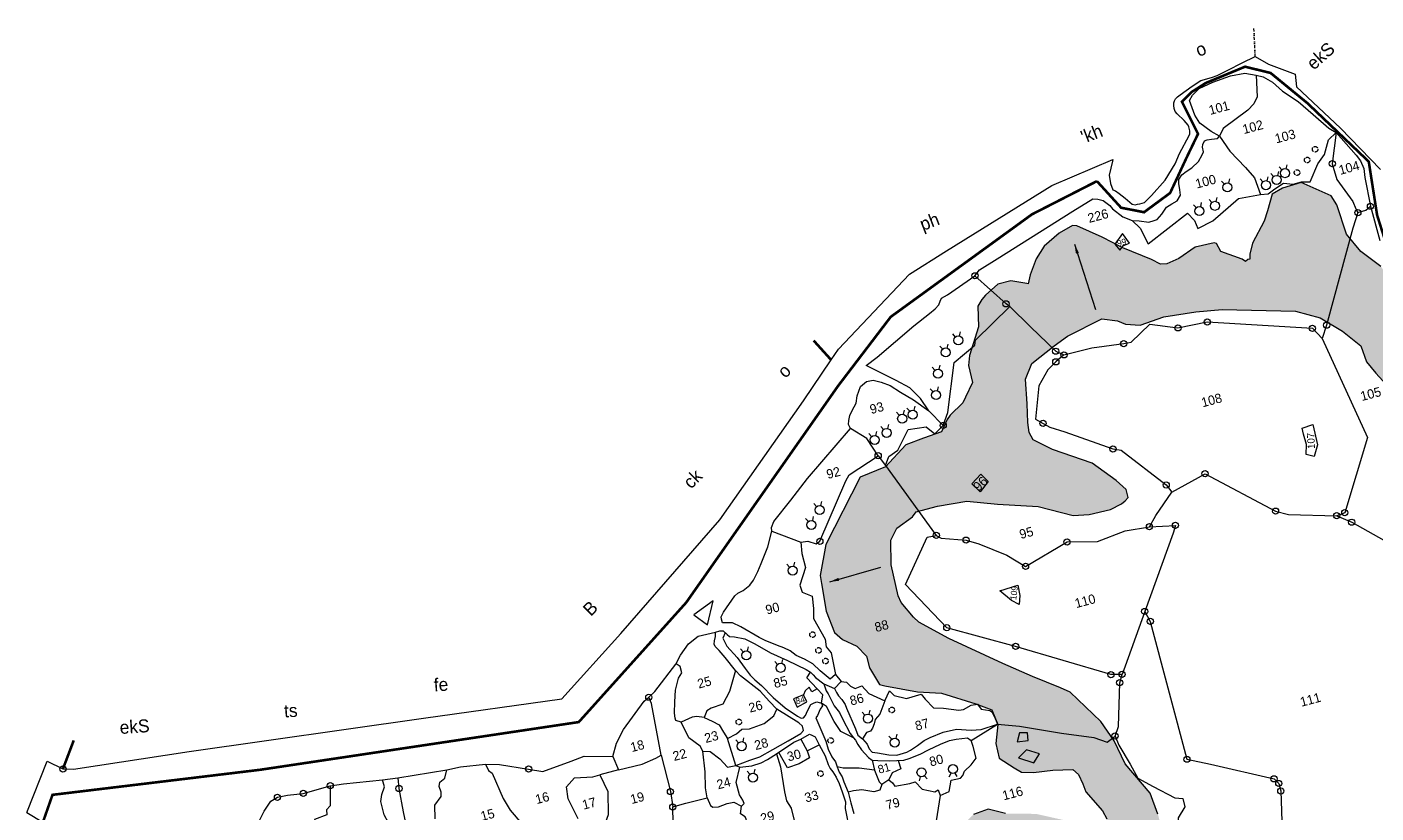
# Model space of a CAD drawing. Header units: metres. Extents: x 330208 to 336301, y 1796835 to 1802785.
# Drawn here: x 331442 to 334182, y 1800889 to 1802486 of the extents above; entities that cross this region are included whole.
import ezdxf
from ezdxf.enums import TextEntityAlignment as Align

# ---------------------------------------------------------------- set-up
doc = ezdxf.new("R2010")
doc.units = ezdxf.units.M
doc.header["$MEASUREMENT"] = 0
for name, pattern in [('ACAD_ISO02W100', [15, 12, -3]), ('DASHDOT', [25.4, 12.7, -6.35, 0, -6.35]), ('DIVIDE', [31.75, 12.7, -6.35, 0, -6.35, 0, -6.35])]:
    doc.linetypes.add(name, pattern=pattern)
for name, color, linetype in [('OFF', 1, 'Continuous'), ('POLY_HATCH', 12, 'Continuous'), ('POLY_PARCEL', 6, 'Continuous'), ('POLY_WATER', 4, 'Continuous'), ('SYM_ABADI', 1, 'Continuous'), ('SYM_ARROW', 1, 'Continuous'), ('SYM_STONE', 1, 'Continuous'), ('SYM_WELL', 1, 'Continuous'), ('TEXT_MAPOUT', 7, 'Continuous'), ('TEXT_PARCEL', 7, 'Continuous'), ('V_BOUND_STREAM_LINE', 7, 'DASHDOT'), ('V_DIVIDE_LINE', 7, 'DIVIDE')]:
    doc.layers.add(name, color=color, linetype=linetype)
doc.styles.get("Standard").update_dxf_attribs({"font": 'simplex.shx'})
doc.styles.add('TEXT_MAP', font='', dxfattribs={"height": 0.4})
doc.styles.get('TEXT_MAP').set_extended_font_data('Kruti Dev 050')
doc.dimstyles.get("Standard").update_dxf_attribs({"dimtxt": 0.18, "dimasz": 0.18, "dimexe": 0.18, "dimexo": 0.0625, "dimgap": 0.09, "dimtad": 0, "dimtih": 1, "dimtoh": 1, "dimdec": 4, "dimzin": 0, "dimdsep": 46, "dimtxsty": 'Standard', "dimcen": 0.09, "dimadec": 0, "dimazin": 0, "dimtfac": 1, "dimtdec": 4, "dimtofl": 0, "dimtmove": 0, "dimatfit": 3, "dimfxl": 0, "dimtolj": 1, "dimtzin": 0, "dimarcsym": 0})

# ---------------------------------------------------------------- blocks, each defined once
blk = doc.blocks.new('MOTWELL')
for points in [[(-0.154, 0.296), (-0.08, 0.155)], [(0.154, 0.296), (0.08, 0.155)]]:
    blk.add_lwpolyline(points)
blk.add_circle((0, 0), 0.174)
blk = doc.blocks.new('KACCHAWELL')
at = {"linetype": 'ACAD_ISO02W100', "ltscale": 0.03}
blk.add_circle((0, 0), 0.213, dxfattribs=at)
blk = doc.blocks.new('STONE')
blk.add_circle((0, 0), 0.0851)
blk = doc.blocks.new('GFG')
at = {"layer": 'POLY_HATCH'}
h = blk.add_hatch(dxfattribs=at)
h.set_pattern_fill('ZIGZAG', color=256, scale=30, style=0)
h.set_pattern_definition([(0, (2472.3993, 7146.2844), (3.75, 3.75), [3.75, -3.75]), (90, (2476.1493, 7146.2844), (-3.75, 3.75), [3.75, -3.75])])
h.paths.add_polyline_path([(2864.68, 7204.85), (2865.48, 7208.42), (2860.82, 7214.24), (2854.23, 7222.5), (2850.22, 7224.7), (2847.11, 7227.41), (2837.25, 7237.33), (2831.07, 7246.27), (2826.78, 7253.97), (2825.36, 7259.27), (2824.58, 7267.92), (2824.07, 7278.26), (2823.29, 7286.34), (2816.82, 7297.96), (2814.36, 7304.04), (2809.7, 7311.46), (2805.82, 7321.93), (2804.85, 7330.38), (2805.69, 7332.46), (2806.98, 7333.88), (2808.67, 7342.92), (2811.25, 7351.32), (2813.06, 7357.26), (2810.22, 7368.32), (2803.1, 7376.33), (2801.68, 7379.18), (2801.81, 7385.38), (2800.12, 7397.08), (2802.19, 7406.25), (2804.77, 7411.55), (2809.61, 7410.16), (2815.12, 7407.67), (2823.14, 7404.44), (2829.99, 7403.93), (2829.99, 7410.39), (2833.98, 7416.81), (2822.1, 7421.58), (2813.83, 7428.81), (2805.55, 7431.01), (2799.86, 7432.17), (2789.9, 7433.98), (2780.97, 7433.85), (2775.67, 7434.89), (2776.06, 7438.89), (2774.38, 7446.38), (2775.02, 7454.13), (2774.76, 7466.5), (2773.47, 7475.93), (2775.41, 7482.78), (2777.74, 7486.13), (2778.77, 7487.43), (2780.06, 7487.56), (2780.84, 7487.56), (2782, 7487.17), (2788.47, 7483.55), (2798.56, 7475.8), (2801.67, 7473.09), (2802.18, 7472.96), (2802.96, 7473.09), (2803.48, 7473.6), (2804.12, 7475.54), (2804.64, 7483.55), (2806.06, 7489.36), (2806.06, 7490.75), (2805.68, 7495.01), (2802.44, 7501.73), (2801.54, 7506.51), (2799.98, 7510.77), (2795.72, 7517.75), (2794.16, 7519.04), (2789.51, 7522.53), (2784.59, 7526.4), (2775.79, 7533.74), (2771, 7538.26), (2770.23, 7539.43), (2768.67, 7542.79), (2768.42, 7544.21), (2768.67, 7550.28), (2769.84, 7554.93), (2771.52, 7556.87), (2775.01, 7558.16), (2775.92, 7558.93), (2780.19, 7558.93), (2785.88, 7558.42), (2791.44, 7556.35), (2798.94, 7553.9), (2805.02, 7550.54), (2808, 7549.89), (2812.26, 7549.76), (2814.59, 7550.28), (2815.37, 7550.67), (2816.14, 7551.18), (2816.14, 7552.73), (2814.72, 7554.93), (2811.1, 7559.32), (2804.37, 7563.84), (2801.27, 7566.56), (2800.88, 7568.11), (2801.14, 7570.04), (2801.92, 7573.6), (2802.82, 7578.26), (2804.76, 7580.84), (2809.81, 7583.04), (2812.78, 7584.2), (2820.03, 7585.75), (2822.87, 7584.59), (2824.16, 7583.55), (2826.88, 7582.65), (2831.67, 7583.04), (2837.87, 7582.39), (2842.92, 7581.49), (2856.46, 7577.61), (2860.73, 7575.16), (2864.22, 7571.54), (2866.94, 7567.92), (2867.2, 7564.69), (2868.36, 7562.11), (2869.79, 7559.4), (2869.66, 7556.56), (2869.4, 7555.65), (2866.55, 7544.44), (2865.12, 7537.2), (2864.61, 7533.98), (2866.42, 7536.04), (2873.14, 7547.41), (2881.44, 7557.31), (2882.22, 7559.38), (2883.13, 7561.44), (2882.87, 7563.12), (2882.22, 7563.64), (2879.37, 7568.81), (2877.43, 7573.59), (2874.59, 7581.73), (2871.61, 7585.47), (2869.8, 7589.42), (2869.41, 7595.37), (2868.77, 7597.3), (2863.85, 7601.31), (2860.1, 7601.18), (2857.9, 7600.53), (2856.22, 7597.69), (2855.06, 7595.88), (2851.82, 7592.39), (2850.79, 7590.46), (2850.53, 7589.55), (2850.14, 7589.55), (2849.62, 7589.29), (2849.11, 7589.94), (2845.48, 7592.39), (2845.1, 7594.07), (2844.71, 7594.33), (2840.96, 7594.46), (2837.34, 7593.17), (2834.82, 7592.76), (2833.65, 7593.02), (2832.23, 7594.32), (2827.44, 7597.93), (2824.08, 7600.9), (2819.94, 7604.26), (2819.17, 7604.52), (2816.32, 7603.75), (2812.83, 7602.07), (2810.76, 7600.13), (2808.82, 7597.42), (2808.04, 7595.87), (2807.78, 7595.99), (2804.94, 7597.29), (2802.35, 7597.29), (2799.51, 7595.87), (2798.6, 7595.22), (2797.57, 7594.19), (2796.66, 7590.31), (2793.56, 7585.4), (2792.91, 7583.59), (2792.78, 7580.23), (2790.77, 7577.86), (2790, 7576.96), (2787.02, 7575.28), (2786.24, 7574.63), (2784.56, 7572.56), (2780.94, 7572.3), (2777.32, 7571.92), (2772.41, 7568.82), (2767.23, 7568.17), (2757.53, 7557.32), (2754.9, 7551.83), (2754.78, 7550.28), (2754.26, 7544.86), (2754.78, 7540.47), (2755.94, 7538.79), (2758.27, 7536.85), (2759.56, 7534.52), (2759.56, 7532.2), (2760.6, 7528.58), (2761.5, 7528.06), (2767.32, 7525.35), (2771.72, 7523.93), (2777.56, 7520.25), (2780.28, 7518.31), (2780.66, 7515.34), (2779.37, 7511.85), (2779.24, 7509.01), (2781.57, 7506.43), (2782.73, 7505.27), (2784.93, 7504.62), (2788.68, 7504.1), (2792.43, 7503.2), (2793.21, 7502.04), (2793.6, 7500.1), (2793.73, 7498.42), (2795.92, 7494.07), (2796.31, 7492.39), (2795.92, 7491.1), (2795.4, 7490.46), (2793.2, 7491.23), (2792.81, 7491.88), (2783.37, 7496.79), (2777.68, 7498.34), (2774.71, 7500.02), (2771.73, 7499.76), (2769.79, 7498.72), (2767.98, 7497.43), (2767.46, 7495.62), (2766.95, 7493.81), (2766.56, 7491.36), (2765.52, 7488.65), (2763.45, 7484.64), (2763.58, 7479.99), (2764.49, 7475.73), (2764.62, 7474.69), (2763.97, 7472.11), (2763.32, 7470.04), (2762.51, 7467.12), (2763.03, 7464.15), (2763.55, 7461.7), (2764.2, 7460.15), (2763.68, 7457.95), (2763.42, 7456.92), (2763.03, 7454.46), (2763.55, 7451.88), (2764.97, 7449.17), (2765.88, 7447.74), (2765.75, 7446.58), (2763.55, 7444.13), (2762.13, 7441.03), (2761.74, 7438.57), (2762, 7435.01), (2762.51, 7433.33), (2764.07, 7431.39), (2766.39, 7429.71), (2767.95, 7427.78), (2769.89, 7426.48), (2773.12, 7423.51), (2774.03, 7422.87), (2777.78, 7420.8), (2780.49, 7420.54), (2785.15, 7420.41), (2788.12, 7422.22), (2790.16, 7420.64), (2793, 7419.99), (2797.14, 7420.25), (2800.37, 7419.73), (2799.34, 7418.7), (2798.43, 7417.92), (2797.53, 7417.28), (2793.65, 7416.89), (2791.84, 7415.47), (2788.99, 7412.5), (2787.57, 7408.49), (2787.57, 7405.26), (2788.47, 7402.42), (2789.9, 7401.65), (2789.9, 7400.61), (2789.38, 7399.84), (2787.7, 7398.16), (2785.76, 7396.09), (2785.11, 7394.41), (2785.37, 7392.47), (2787.94, 7387.09), (2787.55, 7383.99), (2786.9, 7380.76), (2786.64, 7377.4), (2787.03, 7375.08), (2789.1, 7372.5), (2790.65, 7371.2), (2793.63, 7369.27), (2793.63, 7367.84), (2793.37, 7366.17), (2793.5, 7363.84), (2795.05, 7361.64), (2796.49, 7358.82), (2795.98, 7354.95), (2795.72, 7350.43), (2794.94, 7348.23), (2792.61, 7346.68), (2790.42, 7344.87), (2789.25, 7340.87), (2790.93, 7338.28), (2792.1, 7334.02), (2793.39, 7330.79), (2792.23, 7327.04), (2792.61, 7322.65), (2792.61, 7319.94), (2794.17, 7317.23), (2794.55, 7315.03), (2794.26, 7310.03), (2795.56, 7307.06), (2797.11, 7305.12), (2798.53, 7303.57), (2798.53, 7301.5), (2798.4, 7299.57), (2798.79, 7296.72), (2799.31, 7294.53), (2801.12, 7291.94), (2803.83, 7288.97), (2807.07, 7287.55), (2810.56, 7286.91), (2810.69, 7284.45), (2810.17, 7279.28), (2810.94, 7275.57), (2813.53, 7272.21), (2814.44, 7270.4), (2815.47, 7267.04), (2817.54, 7260.97), (2819.61, 7251.8), (2822.84, 7246.12), (2823.23, 7242.76), (2824.65, 7239.53), (2827.39, 7234.82), (2829.85, 7233.27), (2831.79, 7230.04), (2835.03, 7227.32), (2838, 7225), (2842.66, 7222.93), (2846.93, 7221.64), (2852.05, 7217.7), (2856.97, 7212.28), (2860.85, 7208.66)])
at = {"layer": 'OFF'}
for points in [[(2817.29, 7613.03), (2829.92, 7614.86)], [(2595.5, 7546.79), (2601.75, 7555.32)], [(2752.89, 7532.64), (2753.6, 7531.06)], [(2729.83, 7520.62), (2730.53, 7520.05)], [(2774.88, 7513.63), (2780.59, 7515.38)]]:
    blk.add_lwpolyline(points, dxfattribs=at)
at = {"layer": 'POLY_HATCH'}
for points in [[(2806.06, 7490.75), (2805.68, 7495.01), (2802.44, 7501.73), (2801.54, 7506.51), (2799.98, 7510.77), (2795.72, 7517.75), (2794.16, 7519.04), (2789.51, 7522.53), (2784.59, 7526.4), (2775.79, 7533.74), (2771, 7538.26), (2770.23, 7539.43), (2768.67, 7542.79), (2768.42, 7544.21), (2768.67, 7550.28), (2769.84, 7554.93), (2771.52, 7556.87), (2775.01, 7558.16), (2775.92, 7558.93), (2780.19, 7558.93), (2785.88, 7558.42), (2791.44, 7556.35), (2798.94, 7553.9), (2805.02, 7550.54), (2808, 7549.89), (2812.26, 7549.76), (2814.59, 7550.28), (2815.37, 7550.67), (2816.14, 7551.18), (2816.14, 7552.73), (2814.72, 7554.93), (2811.1, 7559.32), (2804.37, 7563.84), (2801.27, 7566.56), (2800.88, 7568.11), (2801.14, 7570.04), (2801.92, 7573.6), (2802.82, 7578.26), (2804.76, 7580.84), (2809.81, 7583.04), (2812.78, 7584.2), (2820.03, 7585.75), (2822.87, 7584.59), (2824.16, 7583.55), (2826.88, 7582.65), (2831.67, 7583.04), (2837.87, 7582.39), (2842.92, 7581.49), (2856.46, 7577.61), (2860.73, 7575.16), (2864.22, 7571.54), (2866.94, 7567.92), (2867.2, 7564.69), (2868.36, 7562.11), (2869.79, 7559.4)], [(2874.59, 7581.73), (2871.61, 7585.47), (2869.8, 7589.42), (2869.41, 7595.37), (2868.77, 7597.3), (2863.85, 7601.31), (2860.1, 7601.18), (2857.9, 7600.53), (2856.22, 7597.69), (2855.06, 7595.88), (2851.82, 7592.39), (2850.79, 7590.46), (2850.53, 7589.55), (2850.14, 7589.55), (2849.62, 7589.29), (2849.11, 7589.94), (2845.48, 7592.39), (2845.1, 7594.07), (2844.71, 7594.33), (2840.96, 7594.46), (2837.34, 7593.17), (2834.82, 7592.76), (2833.65, 7593.02), (2832.23, 7594.32), (2827.44, 7597.93), (2824.08, 7600.9), (2819.94, 7604.26), (2819.17, 7604.52), (2816.32, 7603.75), (2812.83, 7602.07), (2810.76, 7600.13), (2808.82, 7597.42), (2808.04, 7595.87), (2807.78, 7595.99), (2804.94, 7597.29), (2802.35, 7597.29), (2799.51, 7595.87), (2798.6, 7595.22), (2797.57, 7594.19), (2796.66, 7590.31), (2793.56, 7585.4), (2792.91, 7583.59), (2792.78, 7580.23), (2790.77, 7577.86), (2790, 7576.96), (2787.02, 7575.28), (2786.24, 7574.63), (2784.56, 7572.56), (2780.94, 7572.3), (2777.32, 7571.92), (2772.41, 7568.82), (2767.23, 7568.17), (2757.53, 7557.32), (2754.9, 7551.83), (2754.78, 7550.28), (2754.26, 7544.86), (2754.78, 7540.47), (2755.94, 7538.79), (2758.27, 7536.85), (2759.56, 7534.52), (2759.56, 7532.2), (2760.6, 7528.58), (2761.5, 7528.06), (2767.32, 7525.35), (2771.72, 7523.93), (2777.56, 7520.25), (2780.28, 7518.31), (2780.66, 7515.34), (2779.37, 7511.85), (2779.24, 7509.01), (2781.57, 7506.43), (2782.73, 7505.27), (2784.93, 7504.62), (2788.68, 7504.1), (2792.43, 7503.2), (2793.21, 7502.04), (2793.6, 7500.1), (2793.73, 7498.42), (2795.92, 7494.07), (2796.31, 7492.39)], [(2777.68, 7498.34), (2774.71, 7500.02), (2771.73, 7499.76)]]:
    blk.add_lwpolyline(points, dxfattribs=at)
at = {"layer": 'POLY_PARCEL'}
for points in [[(2860.79, 7623.45), (2859.88, 7619.41), (2858.9, 7618.24), (2857.47, 7617.36), (2852.03, 7615.18), (2850.91, 7613.93), (2852.1, 7610.63), (2854.22, 7606.85), (2855.42, 7604.45), (2855.72, 7601.07)], [(2855.72, 7601.07), (2857.15, 7600.77), (2858.65, 7601.37), (2860.53, 7602.05), (2862.33, 7601.37), (2863.98, 7601.37), (2865.56, 7601), (2867.89, 7603.92), (2869.61, 7605.35), (2871.04, 7607.9), (2872.82, 7608.86), (2870.59, 7603.25), (2870.67, 7600.1), (2872.56, 7595.2), (2872.78, 7593.7), (2872.95, 7592.88)], [(2828.89, 7598.47), (2828.1, 7600.56), (2826.14, 7598.95), (2826.79, 7597.64), (2827.67, 7598.3), (2828.89, 7598.47)], [(2830.51, 7602.57), (2831.63, 7600.69), (2832.33, 7597.38), (2841.17, 7601.17), (2842.13, 7599.43), (2842.34, 7597.84), (2845.52, 7598.47), (2851.4, 7601.39), (2855.72, 7601.07)], [(2803.49, 7592.54), (2802.93, 7593.23), (2798.51, 7599.99)], [(2772.49, 7569.07), (2773.58, 7570.56), (2775.55, 7571.31), (2778.5, 7574.66), (2781.99, 7574.27), (2783.25, 7572.53), (2785.23, 7573.69), (2786.75, 7575.84), (2790.38, 7584.85), (2795.1, 7587.07), (2795.45, 7587.94), (2803.49, 7592.54)], [(2803.49, 7592.54), (2806.37, 7587.72), (2809.84, 7581.97), (2811.2, 7580.87)], [(2872.95, 7592.88), (2871.28, 7590.25), (2861.58, 7573.46), (2860.08, 7571.21)], [(2872.95, 7592.88), (2874.53, 7592.98), (2875.61, 7593.45)], [(2811.2, 7580.87), (2816.7, 7580.79), (2822.88, 7580.03), (2824.32, 7579.94), (2828.68, 7582.39), (2833.76, 7580.28), (2839.52, 7579.94), (2858.77, 7573.58), (2860.08, 7571.21)], [(2811.2, 7580.87), (2809.34, 7579.98), (2807.48, 7578.88), (2805.02, 7576.34), (2802.74, 7570.33), (2803.92, 7569.15), (2805.02, 7568.13), (2807.56, 7566.53), (2815.69, 7560.95), (2817.14, 7560.33), (2823.83, 7551.62), (2824.51, 7550.01)], [(2771.62, 7571.25), (2770.36, 7575.04), (2767.82, 7577.71)], [(2752.93, 7558.98), (2754.33, 7558.81), (2755.72, 7557.89), (2756.55, 7558.2), (2764.37, 7568.14), (2765.25, 7569.11), (2771.62, 7571.25)], [(2771.62, 7571.25), (2772.49, 7569.07)], [(2772.49, 7569.07), (2778.52, 7553.56)], [(2860.08, 7571.21), (2863.69, 7550.53), (2855.72, 7537.64), (2854.07, 7537.49)], [(2748.12, 7562.46), (2752.93, 7558.98)], [(2787.66, 7561.42), (2789.8, 7562.75), (2790.87, 7561.03), (2788.87, 7559.5), (2787.66, 7561.42)], [(2752.93, 7558.98), (2752.6, 7556.8), (2752.6, 7554.01), (2750.67, 7551.01), (2750.74, 7549.57), (2752.39, 7548.36), (2752.03, 7546), (2751.53, 7544.13), (2752.74, 7539.72), (2752.53, 7538.22), (2753.17, 7536.86), (2752.89, 7532.64)], [(2806.28, 7518.52), (2804.2, 7519.02), (2787.82, 7528.98), (2775.93, 7535.85), (2770.34, 7545.95), (2776.72, 7553.7), (2778.52, 7553.56)], [(2778.52, 7553.56), (2779.3, 7552.77), (2783.84, 7551.21), (2786, 7549.88), (2790.68, 7546.41), (2793.62, 7543.39), (2802.56, 7545.89), (2808.24, 7544.46), (2813.94, 7545.1), (2818.65, 7544.67)], [(2851.97, 7555.47), (2854.11, 7555.62), (2853.97, 7551.64), (2852.79, 7549.65), (2851.38, 7550.38), (2851.97, 7552.23), (2851.9, 7554.29), (2851.97, 7555.47)], [(2824.51, 7550.01), (2831.62, 7551.79), (2842.91, 7541.35), (2845.12, 7540.08), (2854.07, 7537.49)], [(2818.65, 7544.67), (2820.4, 7546.46), (2824.51, 7550.01)], [(2818.65, 7544.67), (2823.56, 7543.63), (2822.77, 7542.27), (2813.59, 7529.12)], [(2721.81, 7531.36), (2720.92, 7531.94), (2720.86, 7532.4), (2720.99, 7533.36), (2721.6, 7535.43), (2722.34, 7537.57), (2723.47, 7539.66), (2724.33, 7540.49), (2724.33, 7541.78), (2723.74, 7542.47)], [(2734.49, 7538.27), (2732.29, 7534.67), (2730.47, 7532.63), (2728.1, 7532.48), (2727.12, 7532.2), (2726.29, 7531.07)], [(2787.64, 7540.12), (2791.24, 7540.25), (2791.1, 7538.24), (2790.55, 7536.58), (2789.35, 7537.72), (2787.64, 7540.12)], [(2653.3, 7536.81), (2652.31, 7533.1), (2651.42, 7532.52), (2651.22, 7531.56), (2648.72, 7531.3), (2648.66, 7528.81), (2648.4, 7525.48), (2647.94, 7521.19)], [(2662.32, 7527.01), (2661.93, 7528.74), (2661.93, 7531.37), (2662.51, 7532.65), (2663.34, 7533.93), (2663.34, 7535.33)], [(2716.43, 7526.22), (2717.16, 7536.27), (2717, 7537.6)], [(2854.07, 7537.49), (2856.55, 7535.54), (2861.63, 7530.58)], [(2666.27, 7534.97), (2665.97, 7532.91), (2665.59, 7528.36), (2665.46, 7525.86)], [(2671.23, 7525.48), (2671.81, 7528.04), (2673.41, 7529.32), (2673.67, 7530.15), (2673.54, 7531.3), (2673.92, 7532.07), (2675.01, 7532.59), (2675.81, 7534)], [(2683.28, 7533.16), (2683.54, 7531.88), (2684.06, 7531.21), (2684.87, 7525.9), (2685.61, 7523.4), (2687.13, 7520.26)], [(2748.78, 7530.88), (2747.37, 7533.41), (2748.36, 7534.27)], [(2726.29, 7531.07), (2724.97, 7531.65), (2724.08, 7531.74), (2721.81, 7531.36)], [(2724.42, 7524.89), (2724.15, 7525.96), (2722.49, 7528.08), (2721.81, 7531.36)], [(2726.29, 7531.07), (2727.64, 7530), (2728.73, 7528.99), (2729.2, 7527.43), (2729.59, 7526.02)], [(2748.78, 7530.88), (2747.65, 7530.54), (2747.37, 7531.55), (2746.46, 7531.1), (2745.96, 7530.43)], [(2753.14, 7519.91), (2751.09, 7521.75), (2750.35, 7523.95), (2749.62, 7527.1), (2748.87, 7528), (2749.51, 7529.47), (2748.78, 7530.88)], [(2753.6, 7531.06), (2754.54, 7530.63), (2755.11, 7529.7), (2755.9, 7529.06), (2757.26, 7529.2), (2758.19, 7527.41), (2760.77, 7525.27)], [(2707.36, 7528.35), (2707.77, 7525.54)], [(2729.59, 7526.02), (2731.5, 7526.46), (2732.75, 7527.08), (2734.2, 7526.72), (2737.21, 7527.03), (2739.39, 7527.96), (2740.28, 7529.04)], [(2813.59, 7529.12), (2806.28, 7518.52)], [(2813.59, 7529.12), (2814.14, 7527), (2814.17, 7499.53), (2818.32, 7497.46), (2829.44, 7491.58), (2830.09, 7490.49), (2830.1, 7488.99), (2827.04, 7475.6), (2826.82, 7474.29), (2827.37, 7472.44), (2825.84, 7469.71), (2819.52, 7461.76)], [(2697.87, 7518.45), (2696.98, 7522.66), (2697.28, 7524.99), (2699.16, 7526.24), (2702.64, 7525.5), (2704.04, 7525.54)], [(2704.04, 7525.54), (2704.7, 7522.08), (2703.63, 7517.68), (2702.64, 7516.27)], [(2707.77, 7525.54), (2704.04, 7525.54)], [(2707.77, 7525.54), (2712.44, 7525.44), (2715.29, 7525.91), (2716.43, 7526.22)], [(2716.43, 7526.22), (2716.38, 7518.96), (2716.06, 7515.99)], [(2722.93, 7515.99), (2723.12, 7517.95), (2723.8, 7520.9), (2724.42, 7524.89)], [(2724.42, 7524.89), (2725.77, 7524.47), (2727.22, 7522.61), (2728.21, 7520.69), (2729.83, 7520.62), (2729.59, 7526.02)], [(2760.77, 7525.27), (2759.19, 7523.08), (2758.04, 7522.3), (2757.68, 7521.51), (2757.11, 7520.79), (2756.61, 7520.36), (2755.82, 7520.29), (2754.73, 7519.3)], [(2760.77, 7525.27), (2762.13, 7526.95), (2762.77, 7525.8), (2764.92, 7524.66), (2767.86, 7524.73), (2768.36, 7523.59), (2769.51, 7521.58), (2771.37, 7521.01), (2774.09, 7519.93), (2775.03, 7519.79), (2776.67, 7520.22), (2777.89, 7520.08), (2778.32, 7519), (2779.86, 7518.29), (2780.19, 7517.96), (2780.44, 7516.9), (2780.59, 7515.38), (2784.59, 7513.93), (2792.12, 7510.55), (2797.9, 7508.15), (2800.19, 7506.63), (2801.93, 7507.39)], [(2743.25, 7522.32), (2743.84, 7519.81)], [(2728.88, 7512.76), (2729.54, 7513.07), (2729.42, 7513.77), (2729.07, 7514.98), (2729.07, 7517.38), (2730.53, 7520.05)], [(2738, 7520.76), (2738.13, 7518.15), (2737.6, 7513.32), (2737.55, 7511.5), (2738.04, 7509.89), (2737.99, 7507.21), (2737.92, 7505.71)], [(2743.84, 7519.81), (2743.95, 7518.37), (2741.75, 7517.79), (2739.32, 7517.6), (2738.49, 7520.92)], [(2743.84, 7519.81), (2746.38, 7520.33)], [(2801.93, 7507.39), (2803.02, 7509.02), (2805.42, 7517.08), (2806.28, 7518.52)], [(2715.32, 7512.92), (2716.06, 7515.99)], [(2716.06, 7515.99), (2718.66, 7516.03), (2722.93, 7515.99)], [(2722.93, 7515.99), (2723.16, 7514.39), (2723.51, 7513.97), (2724.6, 7513.73), (2726.35, 7513.97), (2727.63, 7513.85), (2728.88, 7512.76)], [(2755.44, 7512.91), (2752.69, 7514), (2749.72, 7514.8), (2748.64, 7515.37)], [(2755.51, 7514.89), (2755.44, 7512.91)], [(2737.4, 7500.83), (2735.14, 7501.47), (2733.1, 7502.62), (2727.59, 7502.6), (2726.79, 7505.99), (2726.73, 7508.56), (2727.61, 7508.78), (2729.18, 7509.97), (2729.07, 7510.57), (2728.35, 7511.34), (2728.88, 7512.76)], [(2755.44, 7512.91), (2755.75, 7510.48), (2756.1, 7509.88)], [(2760.35, 7513.52), (2760.44, 7511.81), (2758.6, 7511.52), (2757.65, 7510.35)], [(2766.45, 7504.94), (2768.32, 7505.26), (2769.22, 7507.23), (2771.09, 7507.15), (2771.65, 7507.56), (2772.16, 7508.25), (2773.74, 7509.1), (2774.95, 7510.12), (2775.02, 7512.43), (2774.88, 7513.63)], [(2756.1, 7509.88), (2755.44, 7508.87), (2754.23, 7508.87), (2752.1, 7509.88), (2750.53, 7510.07), (2749.42, 7510.07)], [(2757.65, 7510.35), (2756.1, 7509.88)], [(2757.65, 7510.35), (2758.17, 7509.66), (2758.46, 7508.91), (2761.37, 7508.69), (2762.47, 7508.71), (2763.39, 7506.99), (2765.64, 7505.89), (2766.32, 7506.07), (2766.45, 7504.94)], [(2801.93, 7507.39), (2802.2, 7505.48), (2803.36, 7501.38), (2804.13, 7498.43), (2806.57, 7496.12), (2810.04, 7492.91), (2811.45, 7492.39), (2811.45, 7490.73), (2809.65, 7489.06), (2807.08, 7481.66), (2806.31, 7479.1), (2805.41, 7476.92), (2805.26, 7468.96)], [(2766.45, 7504.94), (2763.97, 7499.29)]]:
    blk.add_lwpolyline(points, dxfattribs=at)
blk.add_lwpolyline([(2745.96, 7530.43), (2743.87, 7530.17), (2744.15, 7528.4), (2746.24, 7528.96)], close=True, dxfattribs=at)
at = {"layer": 'POLY_WATER'}
for points in [[(2829.92, 7614.86), (2829.92, 7614.86), (2829.79, 7614.52), (2828.45, 7612.13), (2828.28, 7610.49), (2828.41, 7609.19), (2828.87, 7608.86), (2829.42, 7608.23), (2830.34, 7607.03), (2831.31, 7605.6), (2831.85, 7605.31), (2832.32, 7605.31), (2832.78, 7605.26), (2833.7, 7605.31), (2835.34, 7606.23), (2838.67, 7608.41), (2841.31, 7610.98), (2842.62, 7612.66), (2845.33, 7615.53), (2845.54, 7615.83), (2845.67, 7616.37), (2845.71, 7617.21), (2845.63, 7617.55), (2845.16, 7618.6), (2844.15, 7620.19), (2843.9, 7620.7), (2843.86, 7621.33), (2843.94, 7621.91), (2844.07, 7622.38), (2844.32, 7622.75), (2844.57, 7623.09), (2845.04, 7623.3), (2845.67, 7623.59), (2848.29, 7624.61), (2850.18, 7625.2), (2851.9, 7625.24), (2852.53, 7625.24), (2853.5, 7625.37), (2855.73, 7625.83), (2858.8, 7626.46), (2861.51, 7626.98), (2863.64, 7624.93), (2868.06, 7621.75), (2867.73, 7619.29), (2873.87, 7609.48), (2879.29, 7599.78)], [(2773.86, 7588.66), (2776.27, 7589.63), (2784.64, 7593.69), (2788.21, 7595.22), (2789.51, 7595.82), (2790.39, 7596.38), (2790.81, 7596.98), (2791.18, 7597.44), (2792.48, 7597.77), (2798.51, 7599.99), (2799.67, 7600.87), (2803.48, 7602.08), (2819.93, 7607.2), (2824.24, 7608.5), (2825.17, 7608.17), (2826.1, 7607.66), (2827.12, 7606.41), (2827.4, 7605.67), (2828.97, 7603.68), (2830.51, 7602.57), (2831.8, 7602.15), (2833.57, 7601.41), (2834.63, 7601.42), (2835.23, 7601.51), (2836.35, 7602.25), (2837.55, 7603.32), (2838.71, 7603.69), (2839.87, 7603.96), (2840.75, 7604.89), (2840.89, 7605.91), (2841.03, 7607.12), (2841.22, 7607.86), (2842.01, 7608.6), (2842.98, 7608.97), (2844.23, 7609.43), (2845.76, 7610.27), (2846.78, 7611.33), (2847.2, 7611.8), (2847.25, 7612.72), (2847.43, 7613.23), (2847.9, 7613.83), (2848.45, 7613.88), (2849.29, 7613.79), (2850.45, 7613.6), (2850.91, 7613.93), (2849.65, 7615.21), (2847.93, 7617.32), (2847.35, 7619.04), (2847.1, 7622.04), (2847.93, 7622.88), (2849.49, 7623.79), (2852.38, 7624.3), (2855.99, 7624.6), (2858.74, 7624.4), (2860.79, 7623.45), (2862.02, 7622.85), (2863.49, 7621.39), (2864.88, 7619.19), (2867.28, 7616.54), (2869.47, 7613.35), (2871.67, 7610.03), (2872.82, 7608.86), (2875.48, 7603.68), (2876.01, 7602.41), (2876.21, 7600.82), (2876.01, 7599.09), (2875.61, 7593.45), (2875.69, 7586.57)], [(2601.75, 7555.32), (2604.34, 7553.12), (2606.3, 7552.54), (2628.73, 7550.17), (2673.98, 7544.79), (2700.71, 7541.59), (2714.96, 7550.83), (2738.97, 7567.13), (2760.43, 7585.16), (2767.58, 7591.42), (2769.47, 7593.05), (2786.41, 7603.52), (2794.43, 7606.05), (2817.29, 7613.03)], [(2785.23, 7573.69), (2783.28, 7577.12), (2782.35, 7579.8), (2780.87, 7582.35), (2778.69, 7584.35), (2775.44, 7587.22), (2773.86, 7588.66)], [(2734.41, 7547.81), (2734.37, 7548.55), (2734.45, 7548.96), (2735.07, 7549.73), (2738, 7552.23), (2738.7, 7552.56), (2739.83, 7552.79), (2741.36, 7553.47), (2742.25, 7554.25), (2743.54, 7555.65), (2744.51, 7556.97), (2746.6, 7559.71), (2748.12, 7562.46), (2748.23, 7563.16), (2748.95, 7564.15), (2753.16, 7567.27), (2757.34, 7570.48), (2767.82, 7577.71), (2767.62, 7578.56), (2767.9, 7579.24), (2768.3, 7580.16), (2769.01, 7580.94), (2769.01, 7580.94), (2770.12, 7582.11), (2770.64, 7583.48), (2771.75, 7585.04), (2773.12, 7585.63)], [(2773.12, 7585.63), (2774.43, 7585.57), (2775.8, 7584.78), (2777.3, 7583.74), (2778.93, 7581.98), (2780.96, 7579.9), (2783.28, 7577.12)], [(2731.53, 7548.19), (2733.72, 7552.37), (2729.44, 7550.73), (2731.53, 7548.19)], [(2595.5, 7546.79), (2598, 7544.2)], [(2638.23, 7533.61), (2639.76, 7535.36), (2641.51, 7536.88), (2642.9, 7537.27), (2644.85, 7537.14), (2647.91, 7536.72), (2653.3, 7536.81), (2655.89, 7536.52), (2663.34, 7535.33), (2666.27, 7534.97), (2675.81, 7534), (2678.47, 7533.9), (2683.28, 7533.16), (2685.85, 7532.44), (2691.07, 7530.14), (2693.58, 7528.97), (2699.39, 7529.49), (2702.05, 7529.78), (2707.36, 7528.35), (2708.72, 7530.61), (2710.73, 7532.85), (2715.93, 7537.12), (2717, 7537.6), (2718.43, 7538.35), (2723.68, 7542.4), (2724.96, 7543.87), (2727.04, 7545.59), (2729.21, 7546.56), (2732.62, 7546.44)], [(2729.83, 7520.62), (2732.7, 7520.9), (2734.76, 7521.01), (2737.52, 7521.75), (2740.78, 7522.6), (2743.54, 7523.34), (2744.16, 7523.77), (2744.2, 7524.66), (2743.66, 7525.44), (2740.28, 7529.04), (2739.27, 7530.87), (2738.06, 7533.26), (2735.11, 7537.06), (2734.49, 7538.27), (2733.17, 7541.21), (2732.39, 7542.82), (2731.84, 7543.75), (2731.81, 7544.22), (2732, 7544.88), (2732.39, 7545.62), (2732.62, 7546.44)], [(2732.62, 7546.44), (2733.49, 7546.43), (2734.11, 7546.3), (2734.66, 7545.43), (2735.05, 7544.94), (2735.96, 7544.59), (2737.77, 7543.74), (2739.4, 7542.32), (2741.84, 7539.84), (2744.67, 7537.6), (2747.65, 7535.01), (2748.36, 7534.27), (2748.72, 7533.68), (2749.01, 7533.04), (2750.29, 7531.46), (2752.03, 7530.08), (2753.6, 7531.06)], [(2734.41, 7545.82), (2733.67, 7544.96), (2734.06, 7543.25), (2735.42, 7540.61), (2736.35, 7538.17), (2736.93, 7536.69), (2737.6, 7535.62), (2738.57, 7534.19), (2740.16, 7531.4), (2741.91, 7528.91), (2743.73, 7526.74), (2744.32, 7526.17), (2744.83, 7526.13), (2745.29, 7526.44), (2745.88, 7527.22), (2746.81, 7528.27), (2747.51, 7528.42), (2748.09, 7528.42), (2748.87, 7528), (2748.91, 7527.45), (2748.32, 7526.91), (2747.51, 7525.86), (2747.08, 7525.55), (2747.24, 7524.58), (2747.63, 7521.63), (2747.82, 7520.7), (2747.86, 7519.09), (2748.17, 7517.5), (2748.6, 7516.34), (2748.64, 7515.37), (2748.75, 7514.24), (2749.07, 7513.27), (2749.14, 7512.26), (2749.42, 7510.07), (2749.45, 7507.97), (2749.49, 7505.84)], [(2752.89, 7532.64), (2751.67, 7532.02), (2750.25, 7534.07), (2749.22, 7535.74), (2747.86, 7537.04), (2746.52, 7538.11), (2745.61, 7539.29), (2744.6, 7540.1), (2743.53, 7540.86), (2741.44, 7542.42), (2740.52, 7543.25), (2737.62, 7546.15), (2736.22, 7547.3), (2735.6, 7547.48), (2735.07, 7547.61), (2734.41, 7547.81)], [(2750.29, 7531.46), (2750.36, 7530.04), (2750.58, 7529.36), (2751.1, 7526.86), (2751.75, 7525.34), (2752.01, 7524.01), (2752.72, 7520.88), (2753.14, 7519.91), (2753.4, 7519.42), (2753.6, 7518.51), (2753.99, 7517.31), (2754.96, 7515.53), (2755.51, 7514.89), (2756.55, 7514.54), (2758.75, 7513.89), (2761.4, 7513.27), (2762.47, 7513.33), (2764.74, 7513.63), (2766.52, 7513.98), (2769.02, 7514.5), (2770.84, 7514.7), (2772.17, 7514.63), (2774.36, 7514.34), (2774.88, 7513.63)], [(2752.03, 7530.08), (2752.18, 7529.25), (2752.38, 7528.54), (2752.85, 7527.67), (2753.21, 7526.53), (2753.29, 7525.82), (2753.95, 7521.49), (2754.04, 7520.24), (2754.73, 7519.3), (2755.33, 7518.09), (2755.5, 7517.14), (2755.89, 7516.33), (2756.88, 7515.94), (2758.87, 7515.03), (2760.33, 7514.6), (2762.36, 7514.65), (2763.13, 7514.82), (2764.69, 7515.38), (2766.15, 7515.94), (2767.4, 7516.24), (2770.1, 7516.57), (2772.73, 7516.45), (2775.4, 7515.58), (2777.34, 7515.2), (2780.59, 7515.38), (2780.59, 7515.38)], [(2730.53, 7520.05), (2732.83, 7519.71), (2734.7, 7519.85), (2736.04, 7520.13), (2738, 7520.76), (2741.8, 7522.06), (2743.25, 7522.32), (2745.13, 7522.77), (2745.52, 7522.51), (2746.01, 7522), (2746.38, 7520.33), (2746.97, 7517.98), (2747.1, 7516.2), (2747.27, 7515.35), (2747.61, 7514.61), (2747.95, 7513.48), (2748.18, 7512.12), (2748.38, 7510.47), (2748.49, 7508.41), (2748.12, 7507.22), (2747.84, 7502.88)]]:
    blk.add_lwpolyline(points, dxfattribs=at)
at = {"layer": 'SYM_ABADI'}
for points in [[(2783.41, 7511.15), (2785.52, 7510.87), (2785.8, 7512.26), (2784.3, 7512.7), (2783.41, 7511.15)], [(2784.75, 7509.21), (2782.86, 7508.11), (2785.47, 7506.39), (2786.96, 7507.83), (2784.75, 7509.21)]]:
    blk.add_lwpolyline(points, dxfattribs=at)
at = {"layer": 'V_BOUND_STREAM_LINE', "const_width": 0.5}
for points in [[(2825.89, 7611.6), (2829.09, 7605.46), (2833.14, 7603.49), (2838.95, 7605.79), (2843.78, 7611.59), (2847.06, 7615.42), (2845.64, 7622.21), (2847.94, 7623.53), (2851.01, 7624.51), (2859.12, 7625.61), (2863.57, 7623.19), (2868.94, 7615.75), (2877.49, 7601.84), (2876.41, 7591.46), (2876.63, 7586.64)], [(2598, 7544.2), (2601.12, 7548.81), (2641.03, 7543.24), (2702.73, 7536.42), (2728.63, 7553.38), (2767.62, 7586.25), (2780.8, 7596.49), (2812.16, 7608.62), (2825.89, 7611.6), (2825.89, 7611.6)]]:
    blk.add_lwpolyline(points, dxfattribs=at)
at = {"layer": 'V_DIVIDE_LINE', "ltscale": 0.05}
blk.add_lwpolyline([(2861.51, 7626.98), (2862.72, 7632.57)], dxfattribs=at)
at = {"layer": 'V_DIVIDE_LINE', "ltscale": 10, "const_width": 0.5}
for points in [[(2767.58, 7591.42), (2765.27, 7595.89)], [(2604.34, 7553.12), (2607.76, 7557.9)]]:
    blk.add_lwpolyline(points, dxfattribs=at)
at = {"layer": 'SYM_STONE', "xscale": 7, "yscale": 7, "zscale": 7}
for p in [(2870.59, 7603.25), (2798.51, 7599.99), (2802.93, 7593.23), (2872.95, 7592.88), (2875.61, 7593.45), (2809.84, 7581.97), (2809.34, 7579.98), (2811.2, 7580.87), (2822.88, 7580.03), (2833.76, 7580.28), (2839.52, 7579.94), (2785.23, 7573.69), (2858.77, 7573.58), (2771.62, 7571.25), (2861.58, 7573.46), (2803.92, 7569.15), (2815.69, 7560.95), (2756.55, 7558.2), (2604.34, 7553.12), (2778.52, 7553.56), (2783.84, 7551.21), (2823.83, 7551.62), (2831.62, 7551.79), (2802.56, 7545.89), (2793.62, 7543.39), (2818.65, 7544.67), (2823.56, 7543.63), (2842.91, 7541.35), (2642.9, 7537.27), (2717, 7537.6), (2854.07, 7537.49), (2855.72, 7537.64), (2647.91, 7536.72), (2653.3, 7536.81), (2775.93, 7535.85), (2856.55, 7535.54), (2665.97, 7532.91), (2691.07, 7530.14), (2787.82, 7528.98), (2813.59, 7529.12), (2814.14, 7527), (2804.2, 7519.02), (2716.38, 7518.96), (2805.42, 7517.08), (2806.28, 7518.52), (2716.06, 7515.99), (2801.93, 7507.39), (2814.17, 7499.53), (2829.44, 7491.58), (2830.09, 7490.49), (2830.1, 7488.99)]:
    blk.add_blockref('STONE', p, dxfattribs=at)
at = {"layer": 'SYM_WELL'}
for name, p, xscale, yscale, zscale in [('MOTWELL', (2849.9, 7604), 5, 5, 5), ('KACCHAWELL', (2866.1, 7605.17), 2.5, 2.5, 2.5), ('KACCHAWELL', (2868.1, 7606.78), 2.5, 2.5, 2.5), ('MOTWELL', (2857.17, 7602.52), 5, 5, 5), ('MOTWELL', (2859.44, 7602.98), 5, 5, 5), ('MOTWELL', (2861.31, 7603.82), 5, 5, 5), ('KACCHAWELL', (2863.59, 7603.33), 2.5, 2.5, 2.5), ('MOTWELL', (2843.51, 7600.97), 5, 5, 5), ('MOTWELL', (2846.65, 7601.19), 5, 5, 5), ('MOTWELL', (2792.23, 7588.78), 5, 5, 5), ('MOTWELL', (2789.3, 7587.15), 5, 5, 5), ('MOTWELL', (2786.81, 7583.58), 5, 5, 5), ('MOTWELL', (2785.4, 7579.68), 5, 5, 5), ('MOTWELL', (2777.92, 7576.98), 5, 5, 5), ('MOTWELL', (2780.09, 7577.19), 5, 5, 5), ('MOTWELL', (2771.74, 7574.38), 5, 5, 5), ('MOTWELL', (2774.31, 7575.1), 5, 5, 5), ('MOTWELL', (2758.05, 7564.05), 5, 5, 5), ('MOTWELL', (2755.78, 7561.67), 5, 5, 5), ('MOTWELL', (2750.03, 7554.09), 5, 5, 5), ('MOTWELL', (2737.23, 7540.59), 5, 5, 5), ('KACCHAWELL', (2750.58, 7541.18), 2.5, 2.5, 2.5), ('MOTWELL', (2743, 7536.57), 5, 5, 5), ('KACCHAWELL', (2750.91, 7537.95), 2.5, 2.5, 2.5), ('KACCHAWELL', (2751.69, 7535.62), 2.5, 2.5, 2.5), ('KACCHAWELL', (2732.55, 7528.55), 2.5, 2.5, 2.5), ('MOTWELL', (2731.89, 7523.9), 5, 5, 5), ('MOTWELL', (2756.75, 7522.83), 5, 5, 5), ('KACCHAWELL', (2761.63, 7523.25), 2.5, 2.5, 2.5), ('KACCHAWELL', (2748.74, 7520.56), 2.5, 2.5, 2.5), ('MOTWELL', (2732.43, 7517.51), 5, 5, 5), ('MOTWELL', (2760.58, 7517.03), 5, 5, 5), ('KACCHAWELL', (2745.21, 7514.91), 2.5, 2.5, 2.5)]:
    blk.add_blockref(name, p, dxfattribs=dict(at, xscale=xscale, yscale=yscale, zscale=zscale))
for p, xscale, yscale, zscale, rotation in [((2764.09, 7510.16), 5.000000000000001, 5.000000000000001, 5.000000000000001, 179.578951039741), ((2770.1, 7509.22), 5, 5, 5, 167.62067902594)]:
    blk.add_blockref('MOTWELL', p, dxfattribs=dict(at, xscale=xscale, yscale=yscale, zscale=zscale, rotation=rotation))
at = {"layer": 'TEXT_MAPOUT', "style": 'TEXT_MAP'}
for s, rotation, p in [('o', 6.3327, (2850.96, 7629.71)), ('ekS', 27.1533, (2871.74, 7621.48)), ("'kh", 6.3327, (2825.31, 7619.21)), ('ph', 6.3327, (2791, 7610.88)), ('o', 30.0389, (2758.11, 7590.14)), ('ck', 30.0389, (2735.1, 7574.17)), ('ekS', 349.0587, (2616.71, 7556.8)), ('B', 30.0389, (2710.14, 7555.4)), ('ts', 349.0587, (2648.13, 7551.76)), ('fe', 349.0587, (2677.31, 7549.23))]:
    blk.add_text(s, height=2.5, rotation=rotation, dxfattribs=at).set_placement(p)
at = {"layer": 'TEXT_PARCEL', "style": 'TEXT_MAP'}
for s, height, p in [('101', 1.8, (2852.26, 7619.24)), ('102', 1.8, (2857.6, 7614.01)), ('103', 1.8, (2863.17, 7610.68)), ('226', 1.8, (2824.39, 7605.09)), ('100', 1.8, (2846.13, 7606.19)), ('104', 1.8, (2873.52, 7601.67)), ('99', 1.2, (2827.49, 7598.97)), ('93', 1.8, (2773.71, 7580.24)), ('92', 1.8, (2762.44, 7570.29)), ('108', 1.8, (2836.46, 7565.17)), ('105', 1.8, (2866.41, 7558.49)), ('90', 1.8, (2744.41, 7548.05)), ('95', 1.8, (2795.42, 7549.6)), ('25', 1.8, (2728.08, 7537.63)), ('88', 1.8, (2763.87, 7539.41)), ('85', 1.8, (2742.27, 7533.96)), ('110', 1.8, (2803.01, 7534.01)), ('18', 1.8, (2712.46, 7529.1)), ('26', 1.8, (2736.43, 7530.62)), ('84', 1.2, (2745.06, 7529.58)), ('23', 1.8, (2726.71, 7527.15)), ('86', 1.8, (2755.63, 7526.96)), ('16', 1.8, (2692.19, 7524.1)), ('22', 1.8, (2719.92, 7525.37)), ('15', 1.8, (2681.17, 7523.65)), ('28', 1.8, (2735.64, 7523.36)), ('17', 1.8, (2700.65, 7520.76)), ('19', 1.8, (2709.89, 7519.43)), ('30', 1.8, (2741.18, 7519.64)), ('87', 1.8, (2766.54, 7519.06)), ('24', 1.8, (2726.71, 7517.92)), ('33', 1.8, (2742.43, 7511.13)), ('81', 1.6, (2757.32, 7512.79)), ('80', 1.8, (2767.44, 7511.68)), ('29', 1.8, (2733.19, 7509.46)), ('79', 1.8, (2757.2, 7505.76)), ('111', 1.8, (2840.11, 7504.54)), ('116', 1.8, (2780.03, 7501.78))]:
    blk.add_text(s, height=height, dxfattribs=at).set_placement(p, align=Align.MIDDLE)
for s, height, rotation, p in [('96', 1.8, 29.7154, (2789.27, 7561)), ('107', 1.4, 78.2363, (2852.96, 7552.69)), ('109', 1.2, 67.8098, (2790.15, 7539))]:
    blk.add_text(s, height=height, rotation=rotation, dxfattribs=at).set_placement(p, align=Align.MIDDLE)
at = {"layer": 'SYM_ARROW'}
for points in [[(2818.61, 7600.94), (2819.31, 7587.74)], [(2756.4, 7550.15), (2766.6, 7550.38)]]:
    blk.add_leader(points, dimstyle='Standard', override={"dimtxt": 2.5, "dimasz": 1.8, "dimexe": 1.25, "dimexo": 0.625, "dimgap": 0.625, "dimtad": 1, "dimtih": 0, "dimtoh": 0, "dimzin": 8, "dimlunit": 6, "dimcen": 2.5, "dimtofl": 1}, dxfattribs=at)

msp = doc.modelspace()

# ---------------------------------------------------------------- block references
at = {"xscale": 10.54317973542513, "yscale": 10.54317973542513, "zscale": 10.54317973542513, "rotation": 14.82190338575685}
msp.add_blockref('GFG', (325341.8, 1716970.7), dxfattribs=at)

doc.saveas('drawing.dxf')
